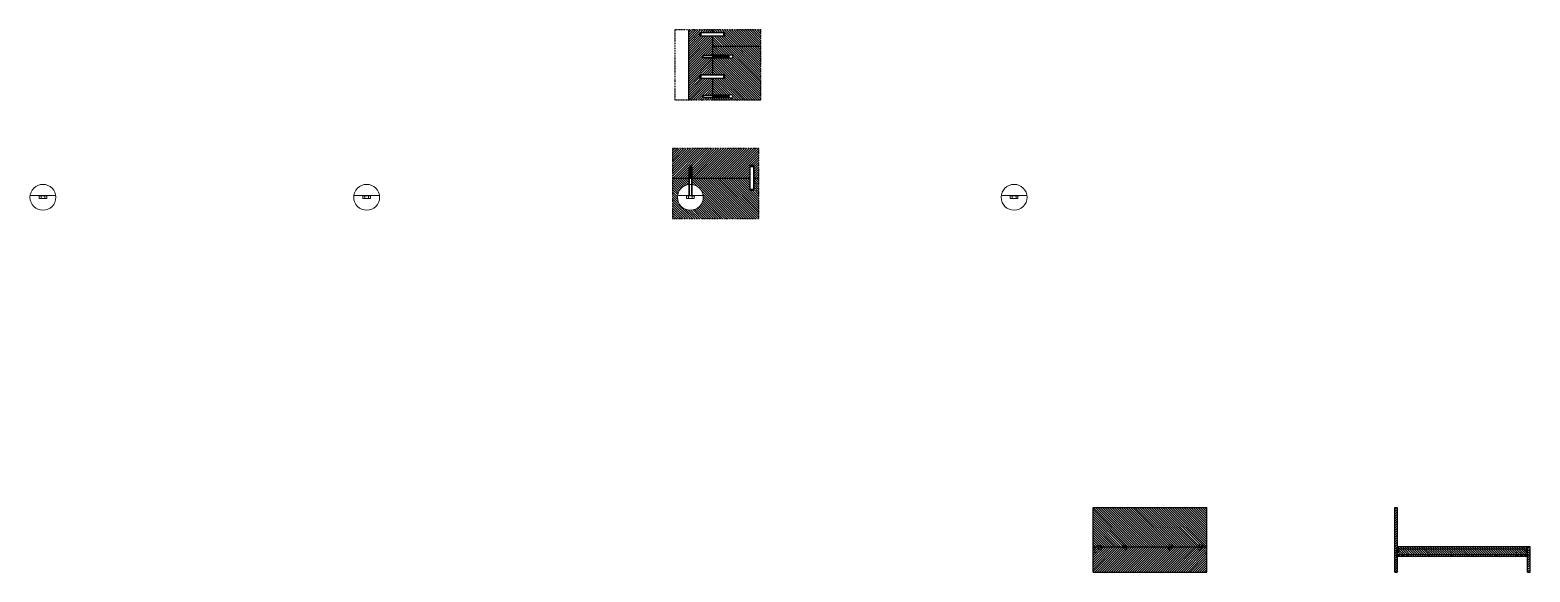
# Model space of a CAD drawing. Header units: millimetres. Extents: x -856571 to -800970, y -283777 to -272896.
# Drawn here: x -856571 to -833403, y -283777 to -275394 of the extents above; entities that cross this region are included whole.
import ezdxf

# ---------------------------------------------------------------- set-up
doc = ezdxf.new("R2010")
doc.units = ezdxf.units.MM
doc.linetypes.add('TRATTOPUNTO', pattern=[25.4, 12.7, -6.35, 0, -6.35])
doc.layers.add('A-DETL-MCUT1', color=7, linetype='Continuous', lineweight=18)
doc.layers.add('retini', color=253, linetype='Continuous', lineweight=13)
for name, color, linetype in [('elementi sezionati', 170, 'Continuous'), ('oggetti particolari', 6, 'Continuous'), ('Vano viti', 130, 'Continuous'), ('viti e cerniere', 3, 'Continuous')]:
    doc.layers.add(name, color=color, linetype=linetype)

# ---------------------------------------------------------------- blocks, each defined once
blk = doc.blocks.new('*U8')
at = {"layer": 'A-DETL-MCUT1'}
for p, q in [((-200, 30), (200, 30)), ((-67, 23), (-67, 30)), ((-67, 30), (67, 30)), ((-60, 23), (-67, 23)), ((60, 23), (60, 23)), ((60, 23), (67, 23)), ((67, 23), (67, 30))]:
    blk.add_line(p, q, dxfattribs=at)
at = {"layer": 'A-DETL-MCUT1', "linetype": 'Continuous'}
for p, q in [((60, 23), (-60, 23)), ((-60, -16), (-60, 23)), ((-30, -16), (-30, 23)), ((30, -16), (30, 23)), ((60, -16), (60, 23)), ((60, -16), (-60, -16)), ((-47, -16), (-60, -16)), ((-47, -20), (-47, -16)), ((47, -20), (-47, -20)), ((47, -16), (60, -16)), ((47, -20), (47, -16))]:
    blk.add_line(p, q, dxfattribs=at)
at = {"layer": 'A-DETL-MCUT1'}
blk.add_circle((0, 0), 200, dxfattribs=at)
blk = doc.blocks.new('*U9')
at = {"layer": 'oggetti particolari', "color": 0, "linetype": 'ByBlock', "lineweight": -2, "transparency": 16777216}
for p in [(0, 0), (5000, 0), (10000, 0), (15000, 0)]:
    blk.add_blockref('*U8', p, dxfattribs=at)

msp = doc.modelspace()

# ---------------------------------------------------------------- hatches: boundary and pattern name
h = msp.add_hatch()
h.set_pattern_fill('ANSI31', color=256)
h.paths.add_polyline_path([(-845452.3, -277506.3), (-845437.3, -277491.3), (-845407.3, -277491.3), (-845392.3, -277506.3), (-845392.3, -277685.7), (-845313.2, -277685.7), (-845313.2, -277229.5), (-846645.7, -277229.5), (-846645.7, -277685.7), (-846382.5, -277685.7), (-846382.5, -277668.6), (-846382.5, -277509.2), (-846371, -277491.5), (-846359.1, -277509.2), (-846359.1, -277668.6), (-846359.1, -277685.7), (-846350.8, -277685.7), (-845452.3, -277685.7)], flags=17)
h.paths.add_polyline_path([(-845452.3, -277506.3), (-845437.3, -277491.3), (-845407.3, -277491.3), (-845392.3, -277506.3), (-845392.3, -277685.7), (-845313.2, -277685.7), (-845313.2, -277229.5), (-846645.7, -277229.5), (-846645.7, -277685.7), (-846382.5, -277685.7), (-846382.5, -277668.6), (-846382.5, -277509.2), (-846371, -277491.5), (-846359.1, -277509.2), (-846359.1, -277668.6), (-846359.1, -277685.7), (-845452.3, -277685.7)], flags=17)
at = {"layer": 'retini'}
h = msp.add_hatch(dxfattribs=at)
h.set_pattern_fill('ANSI31', color=256, scale=8)
h.paths.add_polyline_path([(-846027.8, -275492), (-846223.9, -275492), (-846223.9, -275432), (-846027.8, -275432), (-846027.8, -275394.2), (-846397.3, -275394.2), (-846397.3, -276476.6), (-846027.8, -276476.6), (-846027.8, -276440.4), (-846157.3, -276440.4), (-846187.9, -276420.6), (-846157.8, -276400.4), (-846027.8, -276400.4), (-846027.8, -276145.5), (-846223.9, -276145.5), (-846223.9, -276085.5), (-846027.8, -276085.5), (-846027.8, -275825.8), (-846157.3, -275825.8), (-846187.9, -275806), (-846157.8, -275785.8), (-846027.8, -275785.8)])
h.paths.add_polyline_path([(-845313.2, -277229.5), (-846645.7, -277229.5), (-846645.7, -277685.7), (-846390.8, -277685.7), (-846390.8, -277522), (-846371, -277491.5), (-846350.8, -277521.6), (-846350.8, -277685.7), (-845452.3, -277685.7), (-845452.3, -277491.3), (-845392.3, -277491.3), (-845392.3, -277685.7), (-845313.2, -277685.7)])
h.paths.add_polyline_path([(-838391.8, -283386.6), (-838467.4, -283386.6), (-838467.4, -283410.5), (-838477, -283410.5), (-838477, -283386.6), (-838508.8, -283386.6), (-838508.8, -283402.7, -9.3935091), (-838515.1, -283402.7), (-838515.1, -283386.6), (-838933.9, -283386.6), (-838933.9, -283410.5), (-838943.5, -283410.5), (-838943.5, -283386.6), (-838975.3, -283386.6), (-838975.3, -283402.7, -9.3935091), (-838981.7, -283402.7), (-838981.7, -283386.6), (-839645.6, -283386.6), (-839645.6, -283402.7, -9.3935091), (-839652, -283402.7), (-839652, -283386.6), (-839683.8, -283386.6), (-839683.8, -283410.5), (-839693.4, -283410.5), (-839693.4, -283386.6), (-840028.2, -283386.6), (-840028.2, -283402.7, -9.3935091), (-840034.6, -283402.7), (-840034.6, -283386.6), (-840066.4, -283386.6), (-840066.4, -283410.5), (-840075.9, -283410.5), (-840075.9, -283386.6), (-840151.8, -283386.6), (-840151.8, -283776.9), (-838391.8, -283776.9)])
h.paths.add_polyline_path([(-838417.2, -283470.2, -1), (-838423.2, -283470.2, -1)], flags=16)
h.paths.add_polyline_path([(-838416.4, -283501.8), (-838418.1, -283500.7), (-838416.5, -283499.6, 0.740811), (-838420.1, -283500.7, 0.7471743)], flags=16)
h.paths.add_polyline_path([(-838416.1, -283439.2, -1), (-838420.1, -283439.2, -1)], flags=16)
h.paths.add_polyline_path([(-838418.1, -283408, -1), (-838424.1, -283408, -1)], flags=16)
h.paths.add_polyline_path([(-838396.8, -283408, -1), (-838402.8, -283408, -1)], flags=16)
h.paths.add_polyline_path([(-840118.5, -283501.9), (-840120.2, -283500.8), (-840118.5, -283499.7, 0.740811), (-840122.2, -283500.8, 0.7471743)], flags=16)
h.paths.add_polyline_path([(-840125.3, -283470.3, -1), (-840119.3, -283470.3, -1)], flags=16)
h.paths.add_polyline_path([(-840118.5, -283440.4), (-840120.2, -283439.3), (-840118.5, -283438.2, 0.740811), (-840122.2, -283439.3, 0.7471743)], flags=16)
h.paths.add_polyline_path([(-840125.3, -283407.9, -1), (-840119.3, -283407.9, -1)], flags=16)
h.paths.add_polyline_path([(-840146.6, -283407.9, -1), (-840140.6, -283407.9, -1)], flags=16)
h.paths.add_polyline_path([(-835455.6, -283481.4), (-835465.6, -283481.4), (-835465.6, -283476.4), (-835455.6, -283476.4), (-835455.6, -283451.5), (-835468.6, -283451.5), (-835468.6, -283446.3), (-835455.6, -283446.3), (-835455.6, -283406.9), (-835465.6, -283406.9), (-835465.6, -283401.9), (-835455.6, -283401.9), (-835455.6, -282776.9), (-835492.5, -282776.9), (-835492.5, -283776.9), (-835455.6, -283776.9), (-835455.6, -283522.7), (-835468.6, -283522.7), (-835468.6, -283517.4), (-835455.6, -283517.4)])
h.paths.add_polyline_path([(-833402.5, -283386.9), (-833439.4, -283386.9), (-833439.4, -283401.6), (-833429.4, -283401.6), (-833429.4, -283406.6), (-833439.4, -283406.6), (-833439.4, -283445.9), (-833426.4, -283445.9), (-833426.4, -283451.2), (-833439.4, -283451.2), (-833439.4, -283476), (-833429.4, -283476), (-833429.4, -283481), (-833439.4, -283481), (-833439.4, -283517.1), (-833426.4, -283517.1), (-833426.4, -283522.4), (-833439.4, -283522.4), (-833439.4, -283776.9), (-833402.5, -283776.9)])
h = msp.add_hatch(dxfattribs=at)
h.set_pattern_fill('ANSI31', color=256, scale=8, angle=90)
h.paths.add_polyline_path([(-838391.8, -282776.9), (-840151.8, -282776.9), (-840151.8, -283386.6), (-840075.9, -283386.6), (-840075.9, -283362.7), (-840066.4, -283362.7), (-840066.4, -283386.6), (-840034.6, -283386.6), (-840034.6, -283363.6), (-840028.2, -283363.6), (-840028.2, -283386.6), (-839693.4, -283386.6), (-839693.4, -283362.7), (-839683.8, -283362.7), (-839683.8, -283386.6), (-839652, -283386.6), (-839652, -283363.6), (-839645.6, -283363.6), (-839645.6, -283386.6), (-838981.7, -283386.6), (-838981.7, -283363.6), (-838975.3, -283363.6), (-838975.3, -283386.6), (-838943.5, -283386.6), (-838943.5, -283362.7), (-838933.9, -283362.7), (-838933.9, -283386.6), (-838515.1, -283386.6), (-838515.1, -283363.6), (-838508.8, -283363.6), (-838508.8, -283386.6), (-838477, -283386.6), (-838477, -283362.7), (-838467.4, -283362.7), (-838467.4, -283386.6), (-838391.8, -283386.6)])
h.paths.add_polyline_path([(-833452.5, -283445.9), (-833439.4, -283445.9), (-833439.4, -283423.8), (-835455.6, -283423.8), (-835455.6, -283446.3), (-835442.5, -283446.3, -7.4854552), (-835442.5, -283451.5), (-835455.6, -283451.5), (-835455.6, -283476.4), (-835445.6, -283476.4), (-835445.6, -283481.4), (-835455.6, -283481.4), (-835455.6, -283506.3), (-833439.4, -283506.3), (-833439.4, -283481), (-833449.5, -283481), (-833449.5, -283476), (-833439.4, -283476), (-833439.4, -283451.2), (-833452.5, -283451.2, -7.4854552)])
h.paths.add_polyline_path([(-834621.5, -283470.3, -1), (-834626.5, -283470.3, -1)], flags=16)
h.paths.add_polyline_path([(-834976.5, -283470.3, -1), (-834971.5, -283470.3, -1)], flags=16)
h.paths.add_polyline_path([(-835291.5, -283470.3, -1), (-835286.5, -283470.3, -1)], flags=16)
h.paths.add_polyline_path([(-834277.1, -283470.3, -1), (-834282.1, -283470.3, -1)], flags=16)
h.paths.add_polyline_path([(-835365, -283470.3, -1), (-835360, -283470.3, -1)], flags=16)
h.paths.add_polyline_path([(-833927.1, -283470.3, -1), (-833932.1, -283470.3, -1)], flags=16)
h.paths.add_polyline_path([(-833612.1, -283470.3, -1), (-833617.1, -283470.3, -1)], flags=16)
h.paths.add_polyline_path([(-833538.6, -283470.3, -1), (-833543.6, -283470.3, -1)], flags=16)
h.paths.add_polyline_path([(-833439.4, -283406.6), (-833449.5, -283406.6), (-833449.5, -283401.6), (-833439.4, -283401.6), (-833439.4, -283386.9), (-835455.6, -283386.9), (-835455.6, -283401.9), (-835445.6, -283401.9), (-835445.6, -283406.9), (-835455.6, -283406.9), (-835455.6, -283423.8), (-833439.4, -283423.8)])
h.paths.add_polyline_path([(-833452.5, -283517.1), (-833439.4, -283517.1), (-833439.4, -283506.3), (-835455.6, -283506.3), (-835455.6, -283517.4), (-835442.5, -283517.4, -7.4854552), (-835442.5, -283522.7), (-835455.6, -283522.7), (-835455.6, -283532.9), (-833439.4, -283532.9), (-833439.4, -283522.4), (-833452.5, -283522.4, -7.4854552)])
h.paths.add_polyline_path([(-834627.8, -283517.4, -0.4142136), (-834625.8, -283515.4), (-834619.8, -283515.4, -0.4142136), (-834617.8, -283517.4), (-834617.8, -283518.4, -0.4142136), (-834619.8, -283520.4), (-834625.8, -283520.4, -0.4142136), (-834627.8, -283518.4)], flags=16)
h.paths.add_polyline_path([(-834618.2, -283517.9, -1), (-834623.2, -283517.9, -1)], flags=16)
h.paths.add_polyline_path([(-834967.8, -283517.4), (-834967.8, -283518.4, -0.4142136), (-834969.8, -283520.4), (-834975.8, -283520.4, -0.4142136), (-834977.8, -283518.4), (-834977.8, -283517.4, -0.4142136), (-834975.8, -283515.4), (-834969.8, -283515.4, -0.4142136)], flags=16)
h.paths.add_polyline_path([(-834973, -283517.9, -1), (-834968, -283517.9, -1)], flags=16)
h.paths.add_polyline_path([(-835282.8, -283517.4), (-835282.8, -283518.4, -0.4142136), (-835284.8, -283520.4), (-835290.8, -283520.4, -0.4142136), (-835292.8, -283518.4), (-835292.8, -283517.4, -0.4142136), (-835290.8, -283515.4), (-835284.8, -283515.4, -0.4142136)], flags=16)
h.paths.add_polyline_path([(-835288.1, -283517.9, -1), (-835283.1, -283517.9, -1)], flags=16)
h.paths.add_polyline_path([(-834283.4, -283517.4, -0.4142136), (-834281.4, -283515.4), (-834275.4, -283515.4, -0.4142136), (-834273.4, -283517.4), (-834273.4, -283518.4, -0.4142136), (-834275.4, -283520.4), (-834281.4, -283520.4, -0.4142136), (-834283.4, -283518.4)], flags=16)
h.paths.add_polyline_path([(-834273.9, -283517.9, -1), (-834278.9, -283517.9, -1)], flags=16)
h.paths.add_polyline_path([(-835356.3, -283517.4), (-835356.3, -283518.4, -0.4142136), (-835358.3, -283520.4), (-835364.3, -283520.4, -0.4142136), (-835366.3, -283518.4), (-835366.3, -283517.4, -0.4142136), (-835364.3, -283515.4), (-835358.3, -283515.4, -0.4142136)], flags=16)
h.paths.add_polyline_path([(-835361.4, -283517.9, -1), (-835356.4, -283517.9, -1)], flags=16)
h.paths.add_polyline_path([(-833933.4, -283517.4, -0.4142136), (-833931.4, -283515.4), (-833925.4, -283515.4, -0.4142136), (-833923.4, -283517.4), (-833923.4, -283518.4, -0.4142136), (-833925.4, -283520.4), (-833931.4, -283520.4, -0.4142136), (-833933.4, -283518.4)], flags=16)
h.paths.add_polyline_path([(-833924, -283517.9, -1), (-833929, -283517.9, -1)], flags=16)
h.paths.add_polyline_path([(-833618.4, -283517.4, -0.4142136), (-833616.4, -283515.4), (-833610.4, -283515.4, -0.4142136), (-833608.4, -283517.4), (-833608.4, -283518.4, -0.4142136), (-833610.4, -283520.4), (-833616.4, -283520.4, -0.4142136), (-833618.4, -283518.4)], flags=16)
h.paths.add_polyline_path([(-833608.9, -283517.9, -1), (-833613.9, -283517.9, -1)], flags=16)
h.paths.add_polyline_path([(-833544.9, -283517.4, -0.4142136), (-833542.9, -283515.4), (-833536.9, -283515.4, -0.4142136), (-833534.9, -283517.4), (-833534.9, -283518.4, -0.4142136), (-833536.9, -283520.4), (-833542.9, -283520.4, -0.4142136), (-833544.9, -283518.4)], flags=16)
h.paths.add_polyline_path([(-833535.9, -283517.9, -1), (-833540.9, -283517.9, -1)], flags=16)
h.paths.add_polyline_path([(-845281.2, -275651.1), (-846027.8, -275651.1), (-846027.8, -275785.8), (-845766, -275785.8, -0.6685072), (-845716.8, -275806.1, -0.6807362), (-845766.7, -275825.8), (-845772.8, -275825.8), (-846027.8, -275825.8), (-846027.8, -276085.5), (-845843.9, -276085.5), (-845843.9, -276145.5), (-846027.8, -276145.5), (-846027.8, -276400.4), (-845766.5, -276400.4, -0.676151), (-845716.8, -276420.3, -0.6731531), (-845766.3, -276440.4), (-845772.8, -276440.4), (-846027.8, -276440.4), (-846027.8, -276475.9), (-845281.2, -276475.9)])
h.paths.add_polyline_path([(-845281.2, -275394.2), (-846027.8, -275394.2), (-846027.8, -275432), (-845843.9, -275432), (-845843.9, -275492), (-846027.8, -275492), (-846027.8, -275651.1), (-845281.2, -275651.1)])
h = msp.add_hatch(dxfattribs=at)
h.set_pattern_fill('ANSI31', color=256, scale=8, angle=90)
h.paths.add_polyline_path([(-845313.2, -277685.7), (-845392.3, -277685.7), (-845392.3, -277871.3), (-845452.3, -277871.3), (-845452.3, -277685.7), (-846350.8, -277685.7), (-846350.8, -277783, -0.3846237), (-846171.2, -277982, -1), (-846571.2, -277982, -0.3857172), (-846390.8, -277783), (-846390.8, -277685.7), (-846645.7, -277685.7), (-846645.7, -278311.9), (-845313.2, -278311.9)])

# ---------------------------------------------------------------- linework, layer by layer
for p, q in [((-846397.3, -276476.6), (-846397.3, -275394.2)), ((-846027.8, -275492), (-846027.8, -276085.5)), ((-845281.2, -275651.1), (-846027.8, -275651.1)), ((-846027.8, -276145.5), (-846027.8, -276476.6)), ((-846645.7, -277685.7), (-845452.3, -277685.7)), ((-845392.3, -277685.7), (-845313.2, -277685.7)), ((-840151.8, -283776.9), (-840151.8, -282776.9)), ((-840151.8, -282776.9), (-838391.8, -282776.9)), ((-838391.8, -283776.9), (-838391.8, -282776.9)), ((-835492.5, -283776.9), (-835492.5, -282776.9)), ((-835492.5, -282776.9), (-835455.6, -282776.9)), ((-835455.6, -282776.9), (-835455.6, -283401.9)), ((-840151.8, -283386.6), (-840075.9, -283386.6)), ((-840151.8, -283776.9), (-840151.8, -283386.6)), ((-840066.4, -283386.6), (-840034.6, -283386.6)), ((-840028.2, -283386.6), (-839693.4, -283386.6)), ((-839645.6, -283386.6), (-838981.7, -283386.6)), ((-838975.3, -283386.6), (-838943.5, -283386.6)), ((-838933.9, -283386.6), (-838515.1, -283386.6)), ((-838508.8, -283386.6), (-838477, -283386.6)), ((-838467.4, -283386.6), (-838391.8, -283386.6)), ((-838391.8, -283776.9), (-838391.8, -283386.6)), ((-833402.5, -283386.9), (-835455.6, -283386.9)), ((-835455.6, -283406.9), (-835455.6, -283446.3)), ((-835455.6, -283446.3), (-835455.6, -283406.9)), ((-833439.4, -283423.8), (-835455.6, -283423.8)), ((-835455.6, -283476.4), (-835455.6, -283451.5)), ((-835455.6, -283451.5), (-835455.6, -283476.4)), ((-835455.6, -283517.4), (-835455.6, -283481.4)), ((-835455.6, -283481.4), (-835455.6, -283517.4)), ((-835455.6, -283522.7), (-835455.6, -283776.9)), ((-833439.4, -283536.9), (-835455.6, -283536.9)), ((-833439.4, -283401.6), (-833439.4, -283386.9)), ((-833439.4, -283445.9), (-833439.4, -283406.6)), ((-833439.4, -283476), (-833439.4, -283451.2)), ((-833439.4, -283517.1), (-833439.4, -283481)), ((-833439.4, -283776.9), (-833439.4, -283522.4)), ((-833402.5, -283776.9), (-833402.5, -283386.9)), ((-840151.8, -283776.9), (-838391.8, -283776.9)), ((-835492.5, -283776.9), (-835455.6, -283776.9)), ((-833439.4, -283776.9), (-833402.5, -283776.9))]:
    msp.add_line(p, q)
at = {"layer": 'A-DETL-MCUT1'}
for p, q in [((-846027.8, -276475.9), (-845281.2, -276475.9)), ((-835455.6, -283506.3), (-833439.4, -283506.3)), ((-835455.6, -283532.9), (-833439.4, -283532.9)), ((-835455.6, -283536.9), (-833512.6, -283536.9))]:
    msp.add_line(p, q, dxfattribs=at)
at = {"layer": 'A-DETL-MCUT1', "lineweight": 5}
for centre in [(-835358.9, -283517.9), (-835285.6, -283517.9)]:
    msp.add_circle(centre, 2.5, dxfattribs=at)
at = {"layer": 'elementi sezionati'}
for points in [[(-840034.6, -283386.6), (-840066.4, -283386.6)], [(-839652, -283386.6), (-839683.8, -283386.6)], [(-838975.3, -283386.6), (-838943.5, -283386.6)], [(-838508.8, -283386.6), (-838477, -283386.6)]]:
    msp.add_lwpolyline(points, dxfattribs=at)
at = {"layer": 'oggetti particolari'}
for p, q in [((-846208.9, -275432, 4128.9), (-846223.9, -275447, 4128.9)), ((-846223.9, -275447, 4128.9), (-846223.9, -275477, 4128.9)), ((-846208.9, -275432, 4128.9), (-846208.9, -275492, 4128.9)), ((-845858.9, -275432, 4128.9), (-846208.9, -275432, 4128.9)), ((-846027.8, -275394.2), (-846027.8, -275432)), ((-845858.9, -275432, 4128.9), (-845843.9, -275447, 4128.9)), ((-845858.9, -275432, 4128.9), (-845858.9, -275492, 4128.9)), ((-845843.9, -275477, 4128.9), (-845843.9, -275447, 4128.9)), ((-846208.9, -275492, 4128.9), (-846223.9, -275477, 4128.9)), ((-845858.9, -275492, 4128.9), (-846208.9, -275492, 4128.9)), ((-845858.9, -275492, 4128.9), (-845843.9, -275477, 4128.9)), ((-846187.9, -275806), (-846170.1, -275794.1)), ((-846187.9, -275806), (-846170.1, -275817.5)), ((-846027.8, -275785.8), (-846027.8, -275825.8)), ((-846010.7, -275785.8), (-846027.8, -275785.8)), ((-846010.7, -275825.8), (-846027.8, -275825.8)), ((-846010.7, -275785.8), (-846010.7, -275825.8)), ((-845813.6, -275785.8), (-845993.6, -275785.8)), ((-845993.6, -275785.8), (-845993.6, -275825.8)), ((-845993.6, -275805.8), (-845993.6, -275805.8)), ((-845993.6, -275825.8), (-845813.6, -275825.8)), ((-845993.6, -275825.8), (-845993.6, -275825.8)), ((-845823.6, -275790.8), (-845983.6, -275790.8)), ((-845983.6, -275795.8), (-845823.6, -275795.8)), ((-845823.6, -275815.8), (-845983.6, -275815.8)), ((-845823.6, -275820.8), (-845983.6, -275820.8)), ((-845813.6, -275785.8), (-845813.6, -275825.8)), ((-845772.5, -275795.8), (-845813.6, -275795.8)), ((-845813.6, -275805.8), (-845813.6, -275805.8)), ((-845772.8, -275815.8), (-845813.6, -275815.8)), ((-845813.6, -275825.8), (-845813.6, -275825.8)), ((-846208.9, -276085.5, 4128.9), (-846223.9, -276100.5, 4128.9)), ((-846223.9, -276100.5, 4128.9), (-846223.9, -276130.5, 4128.9)), ((-846208.9, -276145.5, 4128.9), (-846223.9, -276130.5, 4128.9)), ((-846208.9, -276085.5, 4128.9), (-846208.9, -276145.5, 4128.9)), ((-845858.9, -276085.5, 4128.9), (-846208.9, -276085.5, 4128.9)), ((-845858.9, -276145.5, 4128.9), (-846208.9, -276145.5, 4128.9)), ((-845858.9, -276085.5, 4128.9), (-845843.9, -276100.5, 4128.9)), ((-845858.9, -276085.5, 4128.9), (-845858.9, -276145.5, 4128.9)), ((-845858.9, -276145.5, 4128.9), (-845843.9, -276130.5, 4128.9)), ((-845843.9, -276130.5, 4128.9), (-845843.9, -276100.5, 4128.9)), ((-846027.8, -276400.4), (-846027.8, -276440.4)), ((-846010.7, -276400.4), (-846027.8, -276400.4)), ((-846010.7, -276400.4), (-846010.7, -276440.4)), ((-845813.6, -276400.4), (-845993.6, -276400.4)), ((-845993.6, -276400.4), (-845993.6, -276440.4)), ((-845813.6, -276400.4), (-845813.6, -276440.4)), ((-846187.9, -276420.6), (-846170.1, -276408.7)), ((-846187.9, -276420.6), (-846170.1, -276432.1)), ((-846010.7, -276440.4), (-846027.8, -276440.4)), ((-845993.6, -276420.4), (-845993.6, -276420.4)), ((-845993.6, -276440.4), (-845813.6, -276440.4)), ((-845993.6, -276440.4), (-845993.6, -276440.4)), ((-845823.6, -276405.4), (-845983.6, -276405.4)), ((-845983.6, -276410.4), (-845823.6, -276410.4)), ((-845823.6, -276430.4), (-845983.6, -276430.4)), ((-845823.6, -276435.4), (-845983.6, -276435.4)), ((-845772.7, -276410.4), (-845813.6, -276410.4)), ((-845813.6, -276420.4), (-845813.6, -276420.4)), ((-845772.6, -276430.4), (-845813.6, -276430.4)), ((-845813.6, -276440.4), (-845813.6, -276440.4)), ((-846371, -277491.5), (-846382.5, -277509.2)), ((-846371, -277491.5), (-846359.1, -277509.2)), ((-845452.3, -277506.3, 4128.9), (-845437.3, -277491.3, 4128.9)), ((-845452.3, -277506.3, 4128.9), (-845392.3, -277506.3, 4128.9)), ((-845452.3, -277506.3, 4128.9), (-845452.3, -277856.3, 4128.9)), ((-845407.3, -277491.3, 4128.9), (-845437.3, -277491.3, 4128.9)), ((-845392.3, -277506.3, 4128.9), (-845407.3, -277491.3, 4128.9)), ((-845392.3, -277506.3, 4128.9), (-845392.3, -277856.3, 4128.9)), ((-846390.8, -277685.7), (-846390.8, -277914.5)), ((-846390.8, -277685.7), (-846390.8, -277685.7)), ((-846350.8, -277685.7), (-846390.8, -277685.7)), ((-846370.8, -277685.7), (-846370.8, -277685.7)), ((-846350.8, -277914.5), (-846350.8, -277685.7)), ((-846390.8, -277865.7), (-846390.8, -277865.7)), ((-846390.8, -277914.5), (-846390.8, -277952)), ((-846390.8, -277952), (-846350.8, -277952)), ((-846350.8, -277952), (-846350.8, -277914.5)), ((-845452.3, -277856.3, 4128.9), (-845437.3, -277871.3, 4128.9)), ((-845452.3, -277856.3, 4128.9), (-845392.3, -277856.3, 4128.9)), ((-845437.3, -277871.3, 4128.9), (-845407.3, -277871.3, 4128.9)), ((-845392.3, -277856.3, 4128.9), (-845407.3, -277871.3, 4128.9)), ((-838418.1, -283500.7), (-838416.4, -283499.5)), ((-838418.1, -283500.7), (-838416.4, -283501.8))]:
    msp.add_line(p, q, dxfattribs=at)
at = {"layer": 'oggetti particolari', "lineweight": 5}
for p, q in [((-840120.2, -283439.3), (-840118.4, -283438.1)), ((-840120.2, -283439.3), (-840118.4, -283440.5)), ((-840120.2, -283500.8), (-840118.4, -283499.6)), ((-840120.2, -283500.8), (-840118.4, -283501.9))]:
    msp.add_line(p, q, dxfattribs=at)
at = {"layer": 'oggetti particolari'}
for points in [[(-846027.8, -275794.1), (-846170.1, -275794.1)], [(-846170.1, -275817.5), (-846027.8, -275817.5)], [(-845993.6, -275794.1), (-846010.7, -275794.1)], [(-846010.7, -275817.5), (-845993.6, -275817.5)], [(-846027.8, -276408.7), (-846170.1, -276408.7)], [(-846170.1, -276432.1), (-846027.8, -276432.1)], [(-845993.6, -276408.7), (-846010.7, -276408.7)], [(-846010.7, -276432.1), (-845993.6, -276432.1)], [(-846382.5, -277509.2), (-846382.5, -277668.6)], [(-846359.1, -277668.6), (-846359.1, -277509.2)], [(-846382.5, -277668.6), (-846382.5, -277685.7)], [(-846359.1, -277685.7), (-846359.1, -277668.6)]]:
    msp.add_lwpolyline(points, dxfattribs=at)
at = {"layer": 'oggetti particolari', "lineweight": 5}
for points in [[(-835364.3, -283515.4), (-835358.3, -283515.4, -0.4142136), (-835356.3, -283517.4), (-835356.3, -283518.4, -0.4142136), (-835358.3, -283520.4), (-835364.3, -283520.4, -0.4142136), (-835366.3, -283518.4), (-835366.3, -283517.4, -0.4142136)], [(-835290.8, -283515.4), (-835284.8, -283515.4, -0.4142136), (-835282.8, -283517.4), (-835282.8, -283518.4, -0.4142136), (-835284.8, -283520.4), (-835290.8, -283520.4, -0.4142136), (-835292.8, -283518.4), (-835292.8, -283517.4, -0.4142136)], [(-834975.8, -283515.4), (-834969.8, -283515.4, -0.4142136), (-834967.8, -283517.4), (-834967.8, -283518.4, -0.4142136), (-834969.8, -283520.4), (-834975.8, -283520.4, -0.4142136), (-834977.8, -283518.4), (-834977.8, -283517.4, -0.4142136)], [(-834625.8, -283515.4), (-834619.8, -283515.4, -0.4142136), (-834617.8, -283517.4), (-834617.8, -283518.4, -0.4142136), (-834619.8, -283520.4), (-834625.8, -283520.4, -0.4142136), (-834627.8, -283518.4), (-834627.8, -283517.4, -0.4142136)], [(-834281.4, -283515.4), (-834275.4, -283515.4, -0.4142136), (-834273.4, -283517.4), (-834273.4, -283518.4, -0.4142136), (-834275.4, -283520.4), (-834281.4, -283520.4, -0.4142136), (-834283.4, -283518.4), (-834283.4, -283517.4, -0.4142136)], [(-833931.4, -283515.4), (-833925.4, -283515.4, -0.4142136), (-833923.4, -283517.4), (-833923.4, -283518.4, -0.4142136), (-833925.4, -283520.4), (-833931.4, -283520.4, -0.4142136), (-833933.4, -283518.4), (-833933.4, -283517.4, -0.4142136)], [(-833616.4, -283515.4), (-833610.4, -283515.4, -0.4142136), (-833608.4, -283517.4), (-833608.4, -283518.4, -0.4142136), (-833610.4, -283520.4), (-833616.4, -283520.4, -0.4142136), (-833618.4, -283518.4), (-833618.4, -283517.4, -0.4142136)], [(-833542.9, -283515.4), (-833536.9, -283515.4, -0.4142136), (-833534.9, -283517.4), (-833534.9, -283518.4, -0.4142136), (-833536.9, -283520.4), (-833542.9, -283520.4, -0.4142136), (-833544.9, -283518.4), (-833544.9, -283517.4, -0.4142136)]]:
    msp.add_lwpolyline(points, format="xyb", close=True, dxfattribs=at)
at = {"layer": 'oggetti particolari'}
for centre, radius in [((-845745.6, -275806.1), 28.8), ((-845745.6, -276420.3), 28.8), ((-838418.1, -283500.7), 2), ((-834970.5, -283517.9), 2.5), ((-834620.7, -283517.9), 2.5), ((-834276.4, -283517.9), 2.5), ((-833926.5, -283517.9), 2.5), ((-833611.4, -283517.9), 2.5), ((-833538.4, -283517.9), 2.5)]:
    msp.add_circle(centre, radius, dxfattribs=at)
at = {"layer": 'oggetti particolari', "lineweight": 5}
for centre, radius in [((-840143.6, -283407.9, 412.9), 3), ((-840122.3, -283407.9, 412.9), 3), ((-840122.3, -283470.3, 412.9), 3), ((-840120.2, -283439.3), 2), ((-840120.2, -283500.8), 2), ((-838421.1, -283408), 3), ((-838420.2, -283470.2, 412.9), 3), ((-838418.1, -283439.2), 2), ((-838399.8, -283408), 3), ((-835362.5, -283470.3), 2.5), ((-835289, -283470.3), 2.5), ((-834974, -283470.3), 2.5), ((-834624, -283470.3), 2.5), ((-834279.6, -283470.3), 2.5), ((-833929.6, -283470.3), 2.5), ((-833614.6, -283470.3), 2.5), ((-833541.1, -283470.3), 2.5)]:
    msp.add_circle(centre, radius, dxfattribs=at)
at = {"layer": 'oggetti particolari'}
for centre, start, end in [((-845983.6, -275805.8), 90, 180), ((-845983.6, -275805.8), 180, 270), ((-845983.6, -275780.8), 210, 270), ((-845983.6, -275830.8), 90, 150), ((-845823.6, -275780.8), 270, 330), ((-845823.6, -275805.8), 0, 90), ((-845823.6, -275805.8), 270, 0), ((-845823.6, -275830.8), 30, 90), ((-845983.6, -276395.4), 210, 270), ((-845823.6, -276395.4), 270, 330), ((-845983.6, -276420.4), 90, 180), ((-845983.6, -276420.4), 180, 270), ((-845983.6, -276445.4), 90, 150), ((-845823.6, -276420.4), 0, 90), ((-845823.6, -276420.4), 270, 0), ((-845823.6, -276445.4), 30, 90)]:
    msp.add_arc(centre, 10, start, end, dxfattribs=at)
at = {"layer": 'Vano viti'}
for p, q in [((-846223.9, -275432, 4128.9), (-845843.9, -275432, 4128.9)), ((-846223.9, -275492, 4128.9), (-846223.9, -275432, 4128.9)), ((-845843.9, -275432, 4128.9), (-845843.9, -275492, 4128.9)), ((-845843.9, -275492, 4128.9), (-846223.9, -275492, 4128.9)), ((-846187.9, -275806), (-846157.8, -275785.8)), ((-846187.9, -275806), (-846157.3, -275825.8)), ((-846157.8, -275785.8), (-845766, -275785.8)), ((-846157.3, -275825.8), (-845772.8, -275825.8)), ((-845772.8, -275825.8), (-845766.7, -275825.8)), ((-846223.9, -276085.5, 4128.9), (-845843.9, -276085.5, 4128.9)), ((-846223.9, -276145.5, 4128.9), (-846223.9, -276085.5, 4128.9)), ((-845843.9, -276145.5, 4128.9), (-846223.9, -276145.5, 4128.9)), ((-845843.9, -276085.5, 4128.9), (-845843.9, -276145.5, 4128.9)), ((-846187.9, -276420.6), (-846157.8, -276400.4)), ((-846157.8, -276400.4), (-845766, -276400.4)), ((-846187.9, -276420.6), (-846157.3, -276440.4)), ((-846157.3, -276440.4), (-845772.8, -276440.4)), ((-845772.8, -276440.4), (-845766.7, -276440.4)), ((-846390.8, -277522), (-846371, -277491.5)), ((-846390.8, -277952), (-846390.8, -277522)), ((-846371, -277491.5), (-846350.8, -277521.6)), ((-846350.8, -277521.6), (-846350.8, -277783)), ((-845452.3, -277491.3, 4128.9), (-845452.3, -277871.3, 4128.9)), ((-845392.3, -277491.3, 4128.9), (-845452.3, -277491.3, 4128.9)), ((-845392.3, -277871.3, 4128.9), (-845392.3, -277491.3, 4128.9)), ((-846350.8, -277783), (-846350.8, -277952)), ((-845452.3, -277871.3, 4128.9), (-845392.3, -277871.3, 4128.9))]:
    msp.add_line(p, q, dxfattribs=at)
for points in [[(-840066.4, -283362.7), (-840075.9, -283362.7), (-840075.9, -283410.5), (-840066.4, -283410.5), (-840066.4, -283362.7)], [(-840034.6, -283402.7), (-840034.6, -283363.6), (-840028.2, -283363.6), (-840028.2, -283402.7)], [(-839683.8, -283362.7), (-839693.4, -283362.7), (-839693.4, -283410.5), (-839683.8, -283410.5), (-839683.8, -283362.7)], [(-839652, -283402.7), (-839652, -283363.6), (-839645.6, -283363.6), (-839645.6, -283402.7)], [(-838975.3, -283402.7), (-838975.3, -283363.6), (-838981.7, -283363.6), (-838981.7, -283402.7)], [(-838943.5, -283362.7), (-838933.9, -283362.7), (-838933.9, -283410.5), (-838943.5, -283410.5), (-838943.5, -283362.7)], [(-838508.8, -283402.7), (-838508.8, -283363.6), (-838515.1, -283363.6), (-838515.1, -283402.7)], [(-838477, -283362.7), (-838467.4, -283362.7), (-838467.4, -283410.5), (-838477, -283410.5), (-838477, -283362.7)], [(-835442.5, -283446.3), (-835468.6, -283446.3), (-835468.6, -283451.5), (-835442.5, -283451.5)], [(-835442.5, -283517.4), (-835468.6, -283517.4), (-835468.6, -283522.7), (-835442.5, -283522.7)], [(-835445.6, -283401.9), (-835465.6, -283401.9), (-835465.6, -283406.9), (-835445.6, -283406.9), (-835445.6, -283401.9)], [(-835445.6, -283476.4), (-835465.6, -283476.4), (-835465.6, -283481.4), (-835445.6, -283481.4), (-835445.6, -283476.4)], [(-833452.5, -283445.9), (-833426.4, -283445.9), (-833426.4, -283451.2), (-833452.5, -283451.2)], [(-833452.5, -283517.1), (-833426.4, -283517.1), (-833426.4, -283522.4), (-833452.5, -283522.4)], [(-833449.5, -283401.6), (-833429.4, -283401.6), (-833429.4, -283406.6), (-833449.5, -283406.6), (-833449.5, -283401.6)], [(-833449.5, -283476), (-833429.4, -283476), (-833429.4, -283481), (-833449.5, -283481), (-833449.5, -283476)]]:
    msp.add_lwpolyline(points, dxfattribs=at)
for centre, radius, start, end in [((-840031.4, -283417.4), 15.1, 101.99901, 77.69252), ((-839648.9, -283417.4), 15.1, 101.99901, 77.69252), ((-838978.4, -283417.4), 15.1, 102.30748, 78.00099), ((-838511.9, -283417.4), 15.1, 102.30748, 78.00099), ((-835432.9, -283448.9), 10, 195.21846, 164.78154), ((-835432.9, -283520.1), 10, 195.21846, 164.78154), ((-833462.1, -283448.6), 10, 15.21846, 344.78154), ((-833462.1, -283519.7), 10, 15.21846, 344.78154)]:
    msp.add_arc(centre, radius, start, end, dxfattribs=at)
at = {"layer": 'viti e cerniere', "linetype": 'TRATTOPUNTO'}
for p, q in [((-846613.6, -275394.2), (-846613.6, -276476.6)), ((-845281.2, -275394.2), (-846613.6, -275394.2)), ((-845281.2, -276476.6), (-845281.2, -275394.2)), ((-846613.6, -276476.6), (-845281.2, -276476.6)), ((-846645.7, -277229.5), (-846645.7, -278311.9)), ((-845313.2, -277229.5), (-846645.7, -277229.5)), ((-845313.2, -278311.9), (-845313.2, -277229.5)), ((-846645.7, -278311.9), (-845313.2, -278311.9))]:
    msp.add_line(p, q, dxfattribs=at)

# ---------------------------------------------------------------- block references
at = {"layer": 'oggetti particolari'}
msp.add_blockref('*U9', (-856371.2, -277982), dxfattribs=at)

doc.saveas('drawing.dxf')
